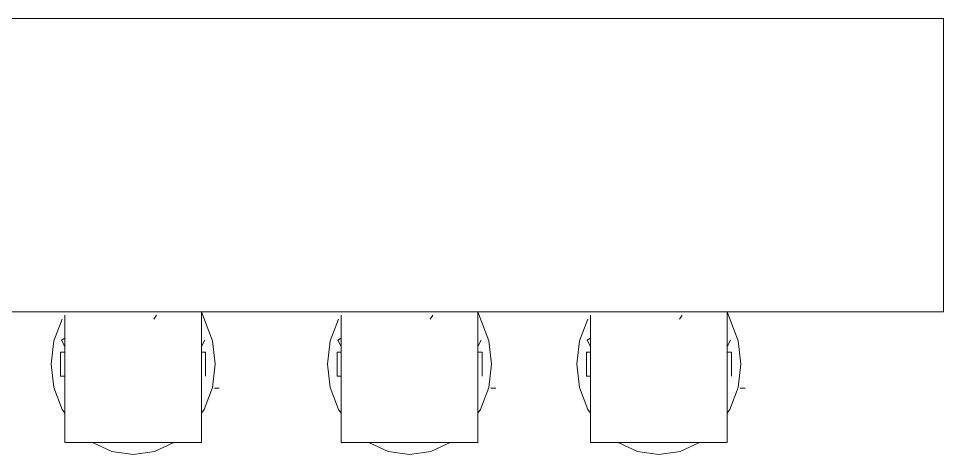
# Model space of a CAD drawing. Header units: metres. Extents: x 6.9 to 88.2, y -7.2 to 15.9.
# Drawn here: x 12.684 to 15.208, y 6.22 to 7.409 of the extents above; entities that cross this region are included whole.
import ezdxf

# ---------------------------------------------------------------- set-up
doc = ezdxf.new("R2010")
doc.units = ezdxf.units.M
doc.layers.get('0').update_dxf_attribs({"lineweight": 9})
doc.layers.add('inne_gulv', color=252, linetype='Continuous', lineweight=15)
doc.layers.add('MOBILIARIO', color=4, linetype='Continuous', lineweight=9)

# ---------------------------------------------------------------- blocks, each defined once
blk = doc.blocks.new('als')
at = {"layer": 'MOBILIARIO'}
for p, q in [((208.3692, -195.3844), (208.4221, -195.3603)), ((208.4221, -195.3603), (208.4801, -195.3519)), ((208.538, -195.3603), (208.4801, -195.3519)), ((208.5909, -195.3844), (208.538, -195.3603)), ((208.3692, -195.3844), (208.2934, -195.3844)), ((208.2934, -195.4645), (208.2934, -195.3844)), ((208.3692, -195.3844), (208.5909, -195.3844)), ((208.5909, -195.3844), (208.6667, -195.3844)), ((208.6667, -195.4645), (208.6667, -195.3844)), ((208.2861, -195.475), (208.2934, -195.4645)), ((208.2934, -195.4645), (208.2934, -195.5652)), ((208.6741, -195.475), (208.6667, -195.4645)), ((208.6667, -195.5652), (208.6667, -195.4645)), ((208.2637, -195.5343), (208.2861, -195.475)), ((208.6964, -195.5343), (208.6741, -195.475)), ((208.2449, -195.5332), (208.2581, -195.5332)), ((208.2561, -195.5981), (208.2637, -195.5343)), ((208.7041, -195.5981), (208.6964, -195.5343)), ((208.2822, -195.5652), (208.2822, -195.6309)), ((208.2934, -195.6309), (208.2934, -195.5652)), ((208.6779, -195.5652), (208.6667, -195.5652)), ((208.6667, -195.5652), (208.6667, -195.6309)), ((208.6779, -195.5652), (208.6779, -195.6309)), ((208.2637, -195.6618), (208.2561, -195.5981)), ((208.6964, -195.6618), (208.7041, -195.5981)), ((208.2822, -195.6309), (208.2934, -195.6309)), ((208.2934, -195.6309), (208.2934, -195.6464)), ((208.6779, -195.6309), (208.6667, -195.6309)), ((208.6667, -195.6464), (208.6667, -195.6309)), ((208.2936, -195.741), (208.2637, -195.6618)), ((208.2843, -195.6633), (208.2934, -195.6464)), ((208.2934, -195.6693), (208.2934, -195.6464)), ((208.2934, -195.6693), (208.2934, -195.741)), ((208.6667, -195.6464), (208.6758, -195.6633)), ((208.6667, -195.6693), (208.6667, -195.6464)), ((208.6758, -195.6633), (208.6667, -195.6693)), ((208.6667, -195.6693), (208.6667, -195.7316)), ((208.6741, -195.7211), (208.6964, -195.6618)), ((208.4167, -195.7316), (208.424, -195.7211))]:
    blk.add_line(p, q, dxfattribs=at)
blk = doc.blocks.new('firstfloor')
for p, q in [((15.2077, 7.4094), (11.5077, 7.4094)), ((15.2077, 6.6094), (15.2077, 7.4094)), ((11.5077, 6.6094), (15.2077, 6.6094))]:
    blk.add_line(p, q)
at = {"layer": 'inne_gulv', "rotation": 180}
for p in [(221.4767, -189.1316), (222.2308, -189.1316), (222.9111, -189.1316)]:
    blk.add_blockref('als', p, dxfattribs=at)

msp = doc.modelspace()

# ---------------------------------------------------------------- block references
msp.add_blockref('firstfloor', (0, 0))

doc.saveas('drawing.dxf')
